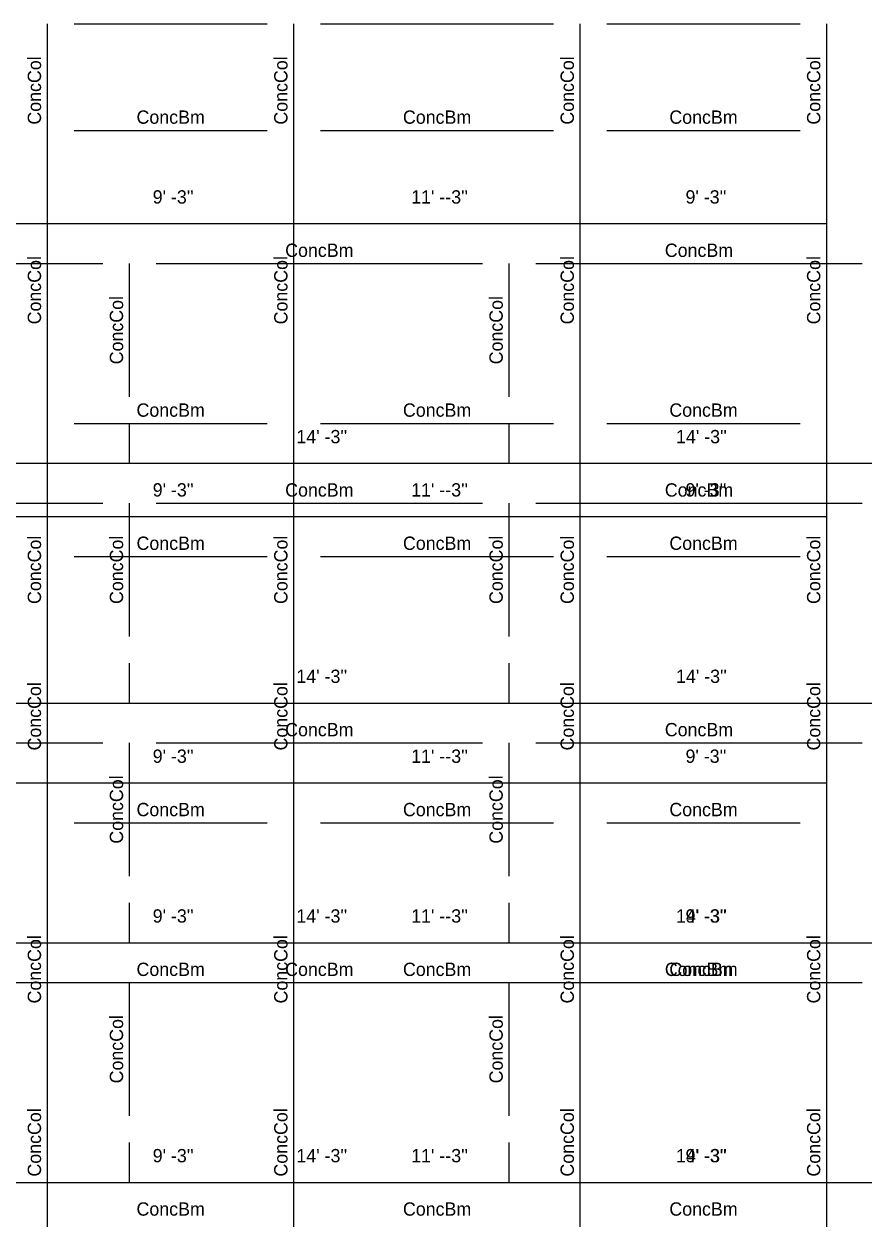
# Model space of a CAD drawing. Extents: x -38 to 2998, y -195 to 11529.
# Drawn here: x 1723 to 2102, y 1621 to 2160 of the extents above; entities that cross this region are included whole.
import ezdxf
from ezdxf.enums import TextEntityAlignment as Align

# ---------------------------------------------------------------- set-up
doc = ezdxf.new("R2010")
doc.units = 0
doc.header["$MEASUREMENT"] = 0
doc.layers.get('0').update_dxf_attribs({"linetype": 'CONTINUOUS'})
for name, color, linetype in [('CENTERLINES', 7, 'CONTINUOUS'), ('DIMENSIONS', 4, 'CONTINUOUS'), ('TEXT', 5, 'CONTINUOUS')]:
    doc.layers.add(name, color=color, linetype=linetype)
doc.dimstyles.get("Standard").update_dxf_attribs({"dimtxt": 0.18, "dimasz": 0.18, "dimexe": 0.18, "dimexo": 0.0625, "dimgap": 0.09, "dimtad": 0, "dimtih": 1, "dimtoh": 1, "dimdec": 4, "dimzin": 0, "dimtxsty": 'STANDARD', "dimcen": 0.09, "dimazin": 3, "dimtfac": 1, "dimtdec": 4, "dimtofl": 0, "dimtmove": 0, "dimatfit": 3, "dimtolj": 1, "dimtzin": 0})

# ---------------------------------------------------------------- blocks, each defined once
blk = doc.blocks.new('*D7705')
at = {"color": 1, "linetype": 'BYBLOCK'}
for points in [[(1516.77, 1750.77), (1515.71, 1749.71), (1508.29, 1742.29), (1507.23, 1741.23)], [(1738.77, 1750.77), (1737.71, 1749.71), (1730.29, 1742.29), (1729.23, 1741.23)]]:
    blk.add_solid(points, dxfattribs=at)
at = {"layer": 'DIMENSIONS', "color": 9, "linetype": 'BYBLOCK'}
for p, q in [((1512, 1746), (1512, 1764)), ((1734, 1746), (1734, 1764))]:
    blk.add_line(p, q, dxfattribs=at)
at = {"layer": 'DIMENSIONS', "color": 0, "linetype": 'BYBLOCK'}
blk.add_line((1512, 1746), (1734, 1746), dxfattribs=at)
at = {"layer": 'DIMENSIONS', "color": 0, "linetype": 'BYBLOCK', "insert": (1623, 1758), "char_height": 6, "attachment_point": 5}
blk.add_mtext("\\A1; 18' -6''", dxfattribs=at)
blk = doc.blocks.new('*D7706')
at = {"color": 1, "linetype": 'BYBLOCK'}
for points in [[(1738.77, 1750.77), (1737.71, 1749.71), (1730.29, 1742.29), (1729.23, 1741.23)], [(1849.77, 1750.77), (1848.71, 1749.71), (1841.29, 1742.29), (1840.23, 1741.23)]]:
    blk.add_solid(points, dxfattribs=at)
at = {"layer": 'DIMENSIONS', "color": 9, "linetype": 'BYBLOCK'}
for p, q in [((1734, 1746), (1734, 1764)), ((1845, 1746), (1845, 1764))]:
    blk.add_line(p, q, dxfattribs=at)
at = {"layer": 'DIMENSIONS', "color": 0, "linetype": 'BYBLOCK'}
blk.add_line((1734, 1746), (1845, 1746), dxfattribs=at)
at = {"layer": 'DIMENSIONS', "color": 0, "linetype": 'BYBLOCK', "insert": (1789.5, 1758), "char_height": 6, "attachment_point": 5}
blk.add_mtext("\\A1; 9' -3''", dxfattribs=at)
blk = doc.blocks.new('*D7707')
at = {"color": 1, "linetype": 'BYBLOCK'}
for points in [[(1849.77, 1750.77), (1848.71, 1749.71), (1841.29, 1742.29), (1840.23, 1741.23)], [(1978.77, 1750.77), (1977.71, 1749.71), (1970.29, 1742.29), (1969.23, 1741.23)]]:
    blk.add_solid(points, dxfattribs=at)
at = {"layer": 'DIMENSIONS', "color": 9, "linetype": 'BYBLOCK'}
for p, q in [((1845, 1746), (1845, 1764)), ((1974, 1746), (1974, 1764))]:
    blk.add_line(p, q, dxfattribs=at)
at = {"layer": 'DIMENSIONS', "color": 0, "linetype": 'BYBLOCK'}
blk.add_line((1845, 1746), (1974, 1746), dxfattribs=at)
at = {"layer": 'DIMENSIONS', "color": 0, "linetype": 'BYBLOCK', "insert": (1909.5, 1758), "char_height": 6, "attachment_point": 5}
blk.add_mtext("\\A1; 11' --3''", dxfattribs=at)
blk = doc.blocks.new('*D7708')
at = {"color": 1, "linetype": 'BYBLOCK'}
for points in [[(1978.77, 1750.77), (1977.71, 1749.71), (1970.29, 1742.29), (1969.23, 1741.23)], [(2089.77, 1750.77), (2088.71, 1749.71), (2081.29, 1742.29), (2080.23, 1741.23)]]:
    blk.add_solid(points, dxfattribs=at)
at = {"layer": 'DIMENSIONS', "color": 9, "linetype": 'BYBLOCK'}
for p, q in [((1974, 1746), (1974, 1764)), ((2085, 1746), (2085, 1764))]:
    blk.add_line(p, q, dxfattribs=at)
at = {"layer": 'DIMENSIONS', "color": 0, "linetype": 'BYBLOCK'}
blk.add_line((1974, 1746), (2085, 1746), dxfattribs=at)
at = {"layer": 'DIMENSIONS', "color": 0, "linetype": 'BYBLOCK', "insert": (2029.5, 1758), "char_height": 6, "attachment_point": 5}
blk.add_mtext("\\A1; 9' -3''", dxfattribs=at)
blk = doc.blocks.new('*D7721')
at = {"color": 1, "linetype": 'BYBLOCK'}
for points in [[(1516.77, 1942.77), (1515.71, 1941.71), (1508.29, 1934.29), (1507.23, 1933.23)], [(1738.77, 1942.77), (1737.71, 1941.71), (1730.29, 1934.29), (1729.23, 1933.23)]]:
    blk.add_solid(points, dxfattribs=at)
at = {"layer": 'DIMENSIONS', "color": 9, "linetype": 'BYBLOCK'}
for p, q in [((1512, 1938), (1512, 1956)), ((1734, 1938), (1734, 1956))]:
    blk.add_line(p, q, dxfattribs=at)
at = {"layer": 'DIMENSIONS', "color": 0, "linetype": 'BYBLOCK'}
blk.add_line((1512, 1938), (1734, 1938), dxfattribs=at)
at = {"layer": 'DIMENSIONS', "color": 0, "linetype": 'BYBLOCK', "insert": (1623, 1950), "char_height": 6, "attachment_point": 5}
blk.add_mtext("\\A1; 18' -6''", dxfattribs=at)
blk = doc.blocks.new('*D7722')
at = {"color": 1, "linetype": 'BYBLOCK'}
for points in [[(1738.77, 1942.77), (1737.71, 1941.71), (1730.29, 1934.29), (1729.23, 1933.23)], [(1849.77, 1942.77), (1848.71, 1941.71), (1841.29, 1934.29), (1840.23, 1933.23)]]:
    blk.add_solid(points, dxfattribs=at)
at = {"layer": 'DIMENSIONS', "color": 9, "linetype": 'BYBLOCK'}
for p, q in [((1734, 1938), (1734, 1956)), ((1845, 1938), (1845, 1956))]:
    blk.add_line(p, q, dxfattribs=at)
at = {"layer": 'DIMENSIONS', "color": 0, "linetype": 'BYBLOCK'}
blk.add_line((1734, 1938), (1845, 1938), dxfattribs=at)
at = {"layer": 'DIMENSIONS', "color": 0, "linetype": 'BYBLOCK', "insert": (1789.5, 1950), "char_height": 6, "attachment_point": 5}
blk.add_mtext("\\A1; 9' -3''", dxfattribs=at)
blk = doc.blocks.new('*D7723')
at = {"color": 1, "linetype": 'BYBLOCK'}
for points in [[(1849.77, 1942.77), (1848.71, 1941.71), (1841.29, 1934.29), (1840.23, 1933.23)], [(1978.77, 1942.77), (1977.71, 1941.71), (1970.29, 1934.29), (1969.23, 1933.23)]]:
    blk.add_solid(points, dxfattribs=at)
at = {"layer": 'DIMENSIONS', "color": 9, "linetype": 'BYBLOCK'}
for p, q in [((1845, 1938), (1845, 1956)), ((1974, 1938), (1974, 1956))]:
    blk.add_line(p, q, dxfattribs=at)
at = {"layer": 'DIMENSIONS', "color": 0, "linetype": 'BYBLOCK'}
blk.add_line((1845, 1938), (1974, 1938), dxfattribs=at)
at = {"layer": 'DIMENSIONS', "color": 0, "linetype": 'BYBLOCK', "insert": (1909.5, 1950), "char_height": 6, "attachment_point": 5}
blk.add_mtext("\\A1; 11' --3''", dxfattribs=at)
blk = doc.blocks.new('*D7724')
at = {"color": 1, "linetype": 'BYBLOCK'}
for points in [[(1978.77, 1942.77), (1977.71, 1941.71), (1970.29, 1934.29), (1969.23, 1933.23)], [(2089.77, 1942.77), (2088.71, 1941.71), (2081.29, 1934.29), (2080.23, 1933.23)]]:
    blk.add_solid(points, dxfattribs=at)
at = {"layer": 'DIMENSIONS', "color": 9, "linetype": 'BYBLOCK'}
for p, q in [((1974, 1938), (1974, 1956)), ((2085, 1938), (2085, 1956))]:
    blk.add_line(p, q, dxfattribs=at)
at = {"layer": 'DIMENSIONS', "color": 0, "linetype": 'BYBLOCK'}
blk.add_line((1974, 1938), (2085, 1938), dxfattribs=at)
at = {"layer": 'DIMENSIONS', "color": 0, "linetype": 'BYBLOCK', "insert": (2029.5, 1950), "char_height": 6, "attachment_point": 5}
blk.add_mtext("\\A1; 9' -3''", dxfattribs=at)
blk = doc.blocks.new('*D8175')
at = {"color": 1, "linetype": 'BYBLOCK'}
for points in [[(1516.77, 1642.77), (1515.71, 1641.71), (1508.29, 1634.29), (1507.23, 1633.23)], [(1738.77, 1642.77), (1737.71, 1641.71), (1730.29, 1634.29), (1729.23, 1633.23)]]:
    blk.add_solid(points, dxfattribs=at)
at = {"layer": 'DIMENSIONS', "color": 9, "linetype": 'BYBLOCK'}
for p, q in [((1512, 1638), (1512, 1656)), ((1734, 1638), (1734, 1656))]:
    blk.add_line(p, q, dxfattribs=at)
at = {"layer": 'DIMENSIONS', "color": 0, "linetype": 'BYBLOCK'}
blk.add_line((1512, 1638), (1734, 1638), dxfattribs=at)
at = {"layer": 'DIMENSIONS', "color": 0, "linetype": 'BYBLOCK', "insert": (1623, 1650), "char_height": 6, "attachment_point": 5}
blk.add_mtext("\\A1; 18' -6''", dxfattribs=at)
blk = doc.blocks.new('*D8176')
at = {"color": 1, "linetype": 'BYBLOCK'}
for points in [[(1738.77, 1642.77), (1737.71, 1641.71), (1730.29, 1634.29), (1729.23, 1633.23)], [(1849.77, 1642.77), (1848.71, 1641.71), (1841.29, 1634.29), (1840.23, 1633.23)]]:
    blk.add_solid(points, dxfattribs=at)
at = {"layer": 'DIMENSIONS', "color": 9, "linetype": 'BYBLOCK'}
for p, q in [((1734, 1638), (1734, 1656)), ((1845, 1638), (1845, 1656))]:
    blk.add_line(p, q, dxfattribs=at)
at = {"layer": 'DIMENSIONS', "color": 0, "linetype": 'BYBLOCK'}
blk.add_line((1734, 1638), (1845, 1638), dxfattribs=at)
at = {"layer": 'DIMENSIONS', "color": 0, "linetype": 'BYBLOCK', "insert": (1789.5, 1650), "char_height": 6, "attachment_point": 5}
blk.add_mtext("\\A1; 9' -3''", dxfattribs=at)
blk = doc.blocks.new('*D8177')
at = {"color": 1, "linetype": 'BYBLOCK'}
for points in [[(1849.77, 1642.77), (1848.71, 1641.71), (1841.29, 1634.29), (1840.23, 1633.23)], [(1978.77, 1642.77), (1977.71, 1641.71), (1970.29, 1634.29), (1969.23, 1633.23)]]:
    blk.add_solid(points, dxfattribs=at)
at = {"layer": 'DIMENSIONS', "color": 9, "linetype": 'BYBLOCK'}
for p, q in [((1845, 1638), (1845, 1656)), ((1974, 1638), (1974, 1656))]:
    blk.add_line(p, q, dxfattribs=at)
at = {"layer": 'DIMENSIONS', "color": 0, "linetype": 'BYBLOCK'}
blk.add_line((1845, 1638), (1974, 1638), dxfattribs=at)
at = {"layer": 'DIMENSIONS', "color": 0, "linetype": 'BYBLOCK', "insert": (1909.5, 1650), "char_height": 6, "attachment_point": 5}
blk.add_mtext("\\A1; 11' --3''", dxfattribs=at)
blk = doc.blocks.new('*D8178')
at = {"color": 1, "linetype": 'BYBLOCK'}
for points in [[(1978.77, 1642.77), (1977.71, 1641.71), (1970.29, 1634.29), (1969.23, 1633.23)], [(2089.77, 1642.77), (2088.71, 1641.71), (2081.29, 1634.29), (2080.23, 1633.23)]]:
    blk.add_solid(points, dxfattribs=at)
at = {"layer": 'DIMENSIONS', "color": 9, "linetype": 'BYBLOCK'}
for p, q in [((1974, 1638), (1974, 1656)), ((2085, 1638), (2085, 1656))]:
    blk.add_line(p, q, dxfattribs=at)
at = {"layer": 'DIMENSIONS', "color": 0, "linetype": 'BYBLOCK'}
blk.add_line((1974, 1638), (2085, 1638), dxfattribs=at)
at = {"layer": 'DIMENSIONS', "color": 0, "linetype": 'BYBLOCK', "insert": (2029.5, 1650), "char_height": 6, "attachment_point": 5}
blk.add_mtext("\\A1; 9' -3''", dxfattribs=at)
blk = doc.blocks.new('*D8191')
at = {"color": 1, "linetype": 'BYBLOCK'}
for points in [[(1516.77, 1822.77), (1515.71, 1821.71), (1508.29, 1814.29), (1507.23, 1813.23)], [(1738.77, 1822.77), (1737.71, 1821.71), (1730.29, 1814.29), (1729.23, 1813.23)]]:
    blk.add_solid(points, dxfattribs=at)
at = {"layer": 'DIMENSIONS', "color": 9, "linetype": 'BYBLOCK'}
for p, q in [((1512, 1818), (1512, 1836)), ((1734, 1818), (1734, 1836))]:
    blk.add_line(p, q, dxfattribs=at)
at = {"layer": 'DIMENSIONS', "color": 0, "linetype": 'BYBLOCK'}
blk.add_line((1512, 1818), (1734, 1818), dxfattribs=at)
at = {"layer": 'DIMENSIONS', "color": 0, "linetype": 'BYBLOCK', "insert": (1623, 1830), "char_height": 6, "attachment_point": 5}
blk.add_mtext("\\A1; 18' -6''", dxfattribs=at)
blk = doc.blocks.new('*D8192')
at = {"color": 1, "linetype": 'BYBLOCK'}
for points in [[(1738.77, 1822.77), (1737.71, 1821.71), (1730.29, 1814.29), (1729.23, 1813.23)], [(1849.77, 1822.77), (1848.71, 1821.71), (1841.29, 1814.29), (1840.23, 1813.23)]]:
    blk.add_solid(points, dxfattribs=at)
at = {"layer": 'DIMENSIONS', "color": 9, "linetype": 'BYBLOCK'}
for p, q in [((1734, 1818), (1734, 1836)), ((1845, 1818), (1845, 1836))]:
    blk.add_line(p, q, dxfattribs=at)
at = {"layer": 'DIMENSIONS', "color": 0, "linetype": 'BYBLOCK'}
blk.add_line((1734, 1818), (1845, 1818), dxfattribs=at)
at = {"layer": 'DIMENSIONS', "color": 0, "linetype": 'BYBLOCK', "insert": (1789.5, 1830), "char_height": 6, "attachment_point": 5}
blk.add_mtext("\\A1; 9' -3''", dxfattribs=at)
blk = doc.blocks.new('*D8193')
at = {"color": 1, "linetype": 'BYBLOCK'}
for points in [[(1849.77, 1822.77), (1848.71, 1821.71), (1841.29, 1814.29), (1840.23, 1813.23)], [(1978.77, 1822.77), (1977.71, 1821.71), (1970.29, 1814.29), (1969.23, 1813.23)]]:
    blk.add_solid(points, dxfattribs=at)
at = {"layer": 'DIMENSIONS', "color": 9, "linetype": 'BYBLOCK'}
for p, q in [((1845, 1818), (1845, 1836)), ((1974, 1818), (1974, 1836))]:
    blk.add_line(p, q, dxfattribs=at)
at = {"layer": 'DIMENSIONS', "color": 0, "linetype": 'BYBLOCK'}
blk.add_line((1845, 1818), (1974, 1818), dxfattribs=at)
at = {"layer": 'DIMENSIONS', "color": 0, "linetype": 'BYBLOCK', "insert": (1909.5, 1830), "char_height": 6, "attachment_point": 5}
blk.add_mtext("\\A1; 11' --3''", dxfattribs=at)
blk = doc.blocks.new('*D8194')
at = {"color": 1, "linetype": 'BYBLOCK'}
for points in [[(1978.77, 1822.77), (1977.71, 1821.71), (1970.29, 1814.29), (1969.23, 1813.23)], [(2089.77, 1822.77), (2088.71, 1821.71), (2081.29, 1814.29), (2080.23, 1813.23)]]:
    blk.add_solid(points, dxfattribs=at)
at = {"layer": 'DIMENSIONS', "color": 9, "linetype": 'BYBLOCK'}
for p, q in [((1974, 1818), (1974, 1836)), ((2085, 1818), (2085, 1836))]:
    blk.add_line(p, q, dxfattribs=at)
at = {"layer": 'DIMENSIONS', "color": 0, "linetype": 'BYBLOCK'}
blk.add_line((1974, 1818), (2085, 1818), dxfattribs=at)
at = {"layer": 'DIMENSIONS', "color": 0, "linetype": 'BYBLOCK', "insert": (2029.5, 1830), "char_height": 6, "attachment_point": 5}
blk.add_mtext("\\A1; 9' -3''", dxfattribs=at)
blk = doc.blocks.new('*D8645')
at = {"color": 1, "linetype": 'BYBLOCK'}
for points in [[(1516.77, 1642.77), (1515.71, 1641.71), (1508.29, 1634.29), (1507.23, 1633.23)], [(1738.77, 1642.77), (1737.71, 1641.71), (1730.29, 1634.29), (1729.23, 1633.23)]]:
    blk.add_solid(points, dxfattribs=at)
at = {"layer": 'DIMENSIONS', "color": 9, "linetype": 'BYBLOCK'}
for p, q in [((1512, 1638), (1512, 1656)), ((1734, 1638), (1734, 1656))]:
    blk.add_line(p, q, dxfattribs=at)
at = {"layer": 'DIMENSIONS', "color": 0, "linetype": 'BYBLOCK'}
blk.add_line((1512, 1638), (1734, 1638), dxfattribs=at)
at = {"layer": 'DIMENSIONS', "color": 0, "linetype": 'BYBLOCK', "insert": (1623, 1650), "char_height": 6, "attachment_point": 5}
blk.add_mtext("\\A1; 18' -6''", dxfattribs=at)
blk = doc.blocks.new('*D8646')
at = {"color": 1, "linetype": 'BYBLOCK'}
for points in [[(1738.77, 1642.77), (1737.71, 1641.71), (1730.29, 1634.29), (1729.23, 1633.23)], [(1849.77, 1642.77), (1848.71, 1641.71), (1841.29, 1634.29), (1840.23, 1633.23)]]:
    blk.add_solid(points, dxfattribs=at)
at = {"layer": 'DIMENSIONS', "color": 9, "linetype": 'BYBLOCK'}
for p, q in [((1734, 1638), (1734, 1656)), ((1845, 1638), (1845, 1656))]:
    blk.add_line(p, q, dxfattribs=at)
at = {"layer": 'DIMENSIONS', "color": 0, "linetype": 'BYBLOCK'}
blk.add_line((1734, 1638), (1845, 1638), dxfattribs=at)
at = {"layer": 'DIMENSIONS', "color": 0, "linetype": 'BYBLOCK', "insert": (1789.5, 1650), "char_height": 6, "attachment_point": 5}
blk.add_mtext("\\A1; 9' -3''", dxfattribs=at)
blk = doc.blocks.new('*D8647')
at = {"color": 1, "linetype": 'BYBLOCK'}
for points in [[(1849.77, 1642.77), (1848.71, 1641.71), (1841.29, 1634.29), (1840.23, 1633.23)], [(1978.77, 1642.77), (1977.71, 1641.71), (1970.29, 1634.29), (1969.23, 1633.23)]]:
    blk.add_solid(points, dxfattribs=at)
at = {"layer": 'DIMENSIONS', "color": 9, "linetype": 'BYBLOCK'}
for p, q in [((1845, 1638), (1845, 1656)), ((1974, 1638), (1974, 1656))]:
    blk.add_line(p, q, dxfattribs=at)
at = {"layer": 'DIMENSIONS', "color": 0, "linetype": 'BYBLOCK'}
blk.add_line((1845, 1638), (1974, 1638), dxfattribs=at)
at = {"layer": 'DIMENSIONS', "color": 0, "linetype": 'BYBLOCK', "insert": (1909.5, 1650), "char_height": 6, "attachment_point": 5}
blk.add_mtext("\\A1; 11' --3''", dxfattribs=at)
blk = doc.blocks.new('*D8648')
at = {"color": 1, "linetype": 'BYBLOCK'}
for points in [[(1978.77, 1642.77), (1977.71, 1641.71), (1970.29, 1634.29), (1969.23, 1633.23)], [(2089.77, 1642.77), (2088.71, 1641.71), (2081.29, 1634.29), (2080.23, 1633.23)]]:
    blk.add_solid(points, dxfattribs=at)
at = {"layer": 'DIMENSIONS', "color": 9, "linetype": 'BYBLOCK'}
for p, q in [((1974, 1638), (1974, 1656)), ((2085, 1638), (2085, 1656))]:
    blk.add_line(p, q, dxfattribs=at)
at = {"layer": 'DIMENSIONS', "color": 0, "linetype": 'BYBLOCK'}
blk.add_line((1974, 1638), (2085, 1638), dxfattribs=at)
at = {"layer": 'DIMENSIONS', "color": 0, "linetype": 'BYBLOCK', "insert": (2029.5, 1650), "char_height": 6, "attachment_point": 5}
blk.add_mtext("\\A1; 9' -3''", dxfattribs=at)
blk = doc.blocks.new('*D8661')
at = {"color": 1, "linetype": 'BYBLOCK'}
for points in [[(1516.77, 1822.77), (1515.71, 1821.71), (1508.29, 1814.29), (1507.23, 1813.23)], [(1738.77, 1822.77), (1737.71, 1821.71), (1730.29, 1814.29), (1729.23, 1813.23)]]:
    blk.add_solid(points, dxfattribs=at)
at = {"layer": 'DIMENSIONS', "color": 9, "linetype": 'BYBLOCK'}
for p, q in [((1512, 1818), (1512, 1836)), ((1734, 1818), (1734, 1836))]:
    blk.add_line(p, q, dxfattribs=at)
at = {"layer": 'DIMENSIONS', "color": 0, "linetype": 'BYBLOCK'}
blk.add_line((1512, 1818), (1734, 1818), dxfattribs=at)
at = {"layer": 'DIMENSIONS', "color": 0, "linetype": 'BYBLOCK', "insert": (1623, 1830), "char_height": 6, "attachment_point": 5}
blk.add_mtext("\\A1; 18' -6''", dxfattribs=at)
blk = doc.blocks.new('*D8662')
at = {"color": 1, "linetype": 'BYBLOCK'}
for points in [[(1738.77, 1822.77), (1737.71, 1821.71), (1730.29, 1814.29), (1729.23, 1813.23)], [(1849.77, 1822.77), (1848.71, 1821.71), (1841.29, 1814.29), (1840.23, 1813.23)]]:
    blk.add_solid(points, dxfattribs=at)
at = {"layer": 'DIMENSIONS', "color": 9, "linetype": 'BYBLOCK'}
for p, q in [((1734, 1818), (1734, 1836)), ((1845, 1818), (1845, 1836))]:
    blk.add_line(p, q, dxfattribs=at)
at = {"layer": 'DIMENSIONS', "color": 0, "linetype": 'BYBLOCK'}
blk.add_line((1734, 1818), (1845, 1818), dxfattribs=at)
at = {"layer": 'DIMENSIONS', "color": 0, "linetype": 'BYBLOCK', "insert": (1789.5, 1830), "char_height": 6, "attachment_point": 5}
blk.add_mtext("\\A1; 9' -3''", dxfattribs=at)
blk = doc.blocks.new('*D8663')
at = {"color": 1, "linetype": 'BYBLOCK'}
for points in [[(1849.77, 1822.77), (1848.71, 1821.71), (1841.29, 1814.29), (1840.23, 1813.23)], [(1978.77, 1822.77), (1977.71, 1821.71), (1970.29, 1814.29), (1969.23, 1813.23)]]:
    blk.add_solid(points, dxfattribs=at)
at = {"layer": 'DIMENSIONS', "color": 9, "linetype": 'BYBLOCK'}
for p, q in [((1845, 1818), (1845, 1836)), ((1974, 1818), (1974, 1836))]:
    blk.add_line(p, q, dxfattribs=at)
at = {"layer": 'DIMENSIONS', "color": 0, "linetype": 'BYBLOCK'}
blk.add_line((1845, 1818), (1974, 1818), dxfattribs=at)
at = {"layer": 'DIMENSIONS', "color": 0, "linetype": 'BYBLOCK', "insert": (1909.5, 1830), "char_height": 6, "attachment_point": 5}
blk.add_mtext("\\A1; 11' --3''", dxfattribs=at)
blk = doc.blocks.new('*D8664')
at = {"color": 1, "linetype": 'BYBLOCK'}
for points in [[(1978.77, 1822.77), (1977.71, 1821.71), (1970.29, 1814.29), (1969.23, 1813.23)], [(2089.77, 1822.77), (2088.71, 1821.71), (2081.29, 1814.29), (2080.23, 1813.23)]]:
    blk.add_solid(points, dxfattribs=at)
at = {"layer": 'DIMENSIONS', "color": 9, "linetype": 'BYBLOCK'}
for p, q in [((1974, 1818), (1974, 1836)), ((2085, 1818), (2085, 1836))]:
    blk.add_line(p, q, dxfattribs=at)
at = {"layer": 'DIMENSIONS', "color": 0, "linetype": 'BYBLOCK'}
blk.add_line((1974, 1818), (2085, 1818), dxfattribs=at)
at = {"layer": 'DIMENSIONS', "color": 0, "linetype": 'BYBLOCK', "insert": (2029.5, 1830), "char_height": 6, "attachment_point": 5}
blk.add_mtext("\\A1; 9' -3''", dxfattribs=at)
blk = doc.blocks.new('*D9115')
at = {"color": 1, "linetype": 'BYBLOCK'}
for points in [[(1516.77, 1642.77), (1515.71, 1641.71), (1508.29, 1634.29), (1507.23, 1633.23)], [(1738.77, 1642.77), (1737.71, 1641.71), (1730.29, 1634.29), (1729.23, 1633.23)]]:
    blk.add_solid(points, dxfattribs=at)
at = {"layer": 'DIMENSIONS', "color": 9, "linetype": 'BYBLOCK'}
for p, q in [((1512, 1638), (1512, 1656)), ((1734, 1638), (1734, 1656))]:
    blk.add_line(p, q, dxfattribs=at)
at = {"layer": 'DIMENSIONS', "color": 0, "linetype": 'BYBLOCK'}
blk.add_line((1512, 1638), (1734, 1638), dxfattribs=at)
at = {"layer": 'DIMENSIONS', "color": 0, "linetype": 'BYBLOCK', "insert": (1623, 1650), "char_height": 6, "attachment_point": 5}
blk.add_mtext("\\A1; 18' -6''", dxfattribs=at)
blk = doc.blocks.new('*D9116')
at = {"color": 1, "linetype": 'BYBLOCK'}
for points in [[(1738.77, 1642.77), (1737.71, 1641.71), (1730.29, 1634.29), (1729.23, 1633.23)], [(1849.77, 1642.77), (1848.71, 1641.71), (1841.29, 1634.29), (1840.23, 1633.23)]]:
    blk.add_solid(points, dxfattribs=at)
at = {"layer": 'DIMENSIONS', "color": 9, "linetype": 'BYBLOCK'}
for p, q in [((1734, 1638), (1734, 1656)), ((1845, 1638), (1845, 1656))]:
    blk.add_line(p, q, dxfattribs=at)
at = {"layer": 'DIMENSIONS', "color": 0, "linetype": 'BYBLOCK'}
blk.add_line((1734, 1638), (1845, 1638), dxfattribs=at)
at = {"layer": 'DIMENSIONS', "color": 0, "linetype": 'BYBLOCK', "insert": (1789.5, 1650), "char_height": 6, "attachment_point": 5}
blk.add_mtext("\\A1; 9' -3''", dxfattribs=at)
blk = doc.blocks.new('*D9117')
at = {"color": 1, "linetype": 'BYBLOCK'}
for points in [[(1849.77, 1642.77), (1848.71, 1641.71), (1841.29, 1634.29), (1840.23, 1633.23)], [(1978.77, 1642.77), (1977.71, 1641.71), (1970.29, 1634.29), (1969.23, 1633.23)]]:
    blk.add_solid(points, dxfattribs=at)
at = {"layer": 'DIMENSIONS', "color": 9, "linetype": 'BYBLOCK'}
for p, q in [((1845, 1638), (1845, 1656)), ((1974, 1638), (1974, 1656))]:
    blk.add_line(p, q, dxfattribs=at)
at = {"layer": 'DIMENSIONS', "color": 0, "linetype": 'BYBLOCK'}
blk.add_line((1845, 1638), (1974, 1638), dxfattribs=at)
at = {"layer": 'DIMENSIONS', "color": 0, "linetype": 'BYBLOCK', "insert": (1909.5, 1650), "char_height": 6, "attachment_point": 5}
blk.add_mtext("\\A1; 11' --3''", dxfattribs=at)
blk = doc.blocks.new('*D9118')
at = {"color": 1, "linetype": 'BYBLOCK'}
for points in [[(1978.77, 1642.77), (1977.71, 1641.71), (1970.29, 1634.29), (1969.23, 1633.23)], [(2089.77, 1642.77), (2088.71, 1641.71), (2081.29, 1634.29), (2080.23, 1633.23)]]:
    blk.add_solid(points, dxfattribs=at)
at = {"layer": 'DIMENSIONS', "color": 9, "linetype": 'BYBLOCK'}
for p, q in [((1974, 1638), (1974, 1656)), ((2085, 1638), (2085, 1656))]:
    blk.add_line(p, q, dxfattribs=at)
at = {"layer": 'DIMENSIONS', "color": 0, "linetype": 'BYBLOCK'}
blk.add_line((1974, 1638), (2085, 1638), dxfattribs=at)
at = {"layer": 'DIMENSIONS', "color": 0, "linetype": 'BYBLOCK', "insert": (2029.5, 1650), "char_height": 6, "attachment_point": 5}
blk.add_mtext("\\A1; 9' -3''", dxfattribs=at)
blk = doc.blocks.new('*D9131')
at = {"color": 1, "linetype": 'BYBLOCK'}
for points in [[(1516.77, 1822.77), (1515.71, 1821.71), (1508.29, 1814.29), (1507.23, 1813.23)], [(1738.77, 1822.77), (1737.71, 1821.71), (1730.29, 1814.29), (1729.23, 1813.23)]]:
    blk.add_solid(points, dxfattribs=at)
at = {"layer": 'DIMENSIONS', "color": 9, "linetype": 'BYBLOCK'}
for p, q in [((1512, 1818), (1512, 1836)), ((1734, 1818), (1734, 1836))]:
    blk.add_line(p, q, dxfattribs=at)
at = {"layer": 'DIMENSIONS', "color": 0, "linetype": 'BYBLOCK'}
blk.add_line((1512, 1818), (1734, 1818), dxfattribs=at)
at = {"layer": 'DIMENSIONS', "color": 0, "linetype": 'BYBLOCK', "insert": (1623, 1830), "char_height": 6, "attachment_point": 5}
blk.add_mtext("\\A1; 18' -6''", dxfattribs=at)
blk = doc.blocks.new('*D9132')
at = {"color": 1, "linetype": 'BYBLOCK'}
for points in [[(1738.77, 1822.77), (1737.71, 1821.71), (1730.29, 1814.29), (1729.23, 1813.23)], [(1849.77, 1822.77), (1848.71, 1821.71), (1841.29, 1814.29), (1840.23, 1813.23)]]:
    blk.add_solid(points, dxfattribs=at)
at = {"layer": 'DIMENSIONS', "color": 9, "linetype": 'BYBLOCK'}
for p, q in [((1734, 1818), (1734, 1836)), ((1845, 1818), (1845, 1836))]:
    blk.add_line(p, q, dxfattribs=at)
at = {"layer": 'DIMENSIONS', "color": 0, "linetype": 'BYBLOCK'}
blk.add_line((1734, 1818), (1845, 1818), dxfattribs=at)
at = {"layer": 'DIMENSIONS', "color": 0, "linetype": 'BYBLOCK', "insert": (1789.5, 1830), "char_height": 6, "attachment_point": 5}
blk.add_mtext("\\A1; 9' -3''", dxfattribs=at)
blk = doc.blocks.new('*D9133')
at = {"color": 1, "linetype": 'BYBLOCK'}
for points in [[(1849.77, 1822.77), (1848.71, 1821.71), (1841.29, 1814.29), (1840.23, 1813.23)], [(1978.77, 1822.77), (1977.71, 1821.71), (1970.29, 1814.29), (1969.23, 1813.23)]]:
    blk.add_solid(points, dxfattribs=at)
at = {"layer": 'DIMENSIONS', "color": 9, "linetype": 'BYBLOCK'}
for p, q in [((1845, 1818), (1845, 1836)), ((1974, 1818), (1974, 1836))]:
    blk.add_line(p, q, dxfattribs=at)
at = {"layer": 'DIMENSIONS', "color": 0, "linetype": 'BYBLOCK'}
blk.add_line((1845, 1818), (1974, 1818), dxfattribs=at)
at = {"layer": 'DIMENSIONS', "color": 0, "linetype": 'BYBLOCK', "insert": (1909.5, 1830), "char_height": 6, "attachment_point": 5}
blk.add_mtext("\\A1; 11' --3''", dxfattribs=at)
blk = doc.blocks.new('*D9134')
at = {"color": 1, "linetype": 'BYBLOCK'}
for points in [[(1978.77, 1822.77), (1977.71, 1821.71), (1970.29, 1814.29), (1969.23, 1813.23)], [(2089.77, 1822.77), (2088.71, 1821.71), (2081.29, 1814.29), (2080.23, 1813.23)]]:
    blk.add_solid(points, dxfattribs=at)
at = {"layer": 'DIMENSIONS', "color": 9, "linetype": 'BYBLOCK'}
for p, q in [((1974, 1818), (1974, 1836)), ((2085, 1818), (2085, 1836))]:
    blk.add_line(p, q, dxfattribs=at)
at = {"layer": 'DIMENSIONS', "color": 0, "linetype": 'BYBLOCK'}
blk.add_line((1974, 1818), (2085, 1818), dxfattribs=at)
at = {"layer": 'DIMENSIONS', "color": 0, "linetype": 'BYBLOCK', "insert": (2029.5, 1830), "char_height": 6, "attachment_point": 5}
blk.add_mtext("\\A1; 9' -3''", dxfattribs=at)
blk = doc.blocks.new('*D9633')
at = {"color": 1, "linetype": 'BYBLOCK'}
for points in [[(1604.73, 1642.77), (1603.67, 1641.71), (1596.25, 1634.29), (1595.19, 1633.23)], [(1775.73, 1642.77), (1774.67, 1641.71), (1767.25, 1634.29), (1766.19, 1633.23)]]:
    blk.add_solid(points, dxfattribs=at)
at = {"layer": 'DIMENSIONS', "color": 9, "linetype": 'BYBLOCK'}
for p, q in [((1599.96, 1638), (1599.96, 1656)), ((1770.96, 1638), (1770.96, 1656))]:
    blk.add_line(p, q, dxfattribs=at)
at = {"layer": 'DIMENSIONS', "color": 0, "linetype": 'BYBLOCK'}
blk.add_line((1599.96, 1638), (1770.96, 1638), dxfattribs=at)
at = {"layer": 'DIMENSIONS', "color": 0, "linetype": 'BYBLOCK', "insert": (1685.46, 1650), "char_height": 6, "attachment_point": 5}
blk.add_mtext("\\A1; 14' -3''", dxfattribs=at)
blk = doc.blocks.new('*D9634')
at = {"color": 1, "linetype": 'BYBLOCK'}
for points in [[(1775.73, 1642.77), (1774.67, 1641.71), (1767.25, 1634.29), (1766.19, 1633.23)], [(1946.73, 1642.77), (1945.67, 1641.71), (1938.25, 1634.29), (1937.19, 1633.23)]]:
    blk.add_solid(points, dxfattribs=at)
at = {"layer": 'DIMENSIONS', "color": 9, "linetype": 'BYBLOCK'}
for p, q in [((1770.96, 1638), (1770.96, 1656)), ((1941.96, 1638), (1941.96, 1656))]:
    blk.add_line(p, q, dxfattribs=at)
at = {"layer": 'DIMENSIONS', "color": 0, "linetype": 'BYBLOCK'}
blk.add_line((1770.96, 1638), (1941.96, 1638), dxfattribs=at)
at = {"layer": 'DIMENSIONS', "color": 0, "linetype": 'BYBLOCK', "insert": (1856.46, 1650), "char_height": 6, "attachment_point": 5}
blk.add_mtext("\\A1; 14' -3''", dxfattribs=at)
blk = doc.blocks.new('*D9635')
at = {"color": 1, "linetype": 'BYBLOCK'}
for points in [[(1946.73, 1642.77), (1945.67, 1641.71), (1938.25, 1634.29), (1937.19, 1633.23)], [(2117.73, 1642.77), (2116.67, 1641.71), (2109.25, 1634.29), (2108.19, 1633.23)]]:
    blk.add_solid(points, dxfattribs=at)
at = {"layer": 'DIMENSIONS', "color": 9, "linetype": 'BYBLOCK'}
for p, q in [((1941.96, 1638), (1941.96, 1656)), ((2112.96, 1638), (2112.96, 1656))]:
    blk.add_line(p, q, dxfattribs=at)
at = {"layer": 'DIMENSIONS', "color": 0, "linetype": 'BYBLOCK'}
blk.add_line((1941.96, 1638), (2112.96, 1638), dxfattribs=at)
at = {"layer": 'DIMENSIONS', "color": 0, "linetype": 'BYBLOCK', "insert": (2027.46, 1650), "char_height": 6, "attachment_point": 5}
blk.add_mtext("\\A1; 14' -3''", dxfattribs=at)
blk = doc.blocks.new('*D9654')
at = {"color": 1, "linetype": 'BYBLOCK'}
for points in [[(1604.73, 1750.77), (1603.67, 1749.71), (1596.25, 1742.29), (1595.19, 1741.23)], [(1775.73, 1750.77), (1774.67, 1749.71), (1767.25, 1742.29), (1766.19, 1741.23)]]:
    blk.add_solid(points, dxfattribs=at)
at = {"layer": 'DIMENSIONS', "color": 9, "linetype": 'BYBLOCK'}
for p, q in [((1599.96, 1746), (1599.96, 1764)), ((1770.96, 1746), (1770.96, 1764))]:
    blk.add_line(p, q, dxfattribs=at)
at = {"layer": 'DIMENSIONS', "color": 0, "linetype": 'BYBLOCK'}
blk.add_line((1599.96, 1746), (1770.96, 1746), dxfattribs=at)
at = {"layer": 'DIMENSIONS', "color": 0, "linetype": 'BYBLOCK', "insert": (1685.46, 1758), "char_height": 6, "attachment_point": 5}
blk.add_mtext("\\A1; 14' -3''", dxfattribs=at)
blk = doc.blocks.new('*D9655')
at = {"color": 1, "linetype": 'BYBLOCK'}
for points in [[(1775.73, 1750.77), (1774.67, 1749.71), (1767.25, 1742.29), (1766.19, 1741.23)], [(1946.73, 1750.77), (1945.67, 1749.71), (1938.25, 1742.29), (1937.19, 1741.23)]]:
    blk.add_solid(points, dxfattribs=at)
at = {"layer": 'DIMENSIONS', "color": 9, "linetype": 'BYBLOCK'}
for p, q in [((1770.96, 1746), (1770.96, 1764)), ((1941.96, 1746), (1941.96, 1764))]:
    blk.add_line(p, q, dxfattribs=at)
at = {"layer": 'DIMENSIONS', "color": 0, "linetype": 'BYBLOCK'}
blk.add_line((1770.96, 1746), (1941.96, 1746), dxfattribs=at)
at = {"layer": 'DIMENSIONS', "color": 0, "linetype": 'BYBLOCK', "insert": (1856.46, 1758), "char_height": 6, "attachment_point": 5}
blk.add_mtext("\\A1; 14' -3''", dxfattribs=at)
blk = doc.blocks.new('*D9656')
at = {"color": 1, "linetype": 'BYBLOCK'}
for points in [[(1946.73, 1750.77), (1945.67, 1749.71), (1938.25, 1742.29), (1937.19, 1741.23)], [(2117.73, 1750.77), (2116.67, 1749.71), (2109.25, 1742.29), (2108.19, 1741.23)]]:
    blk.add_solid(points, dxfattribs=at)
at = {"layer": 'DIMENSIONS', "color": 9, "linetype": 'BYBLOCK'}
for p, q in [((1941.96, 1746), (1941.96, 1764)), ((2112.96, 1746), (2112.96, 1764))]:
    blk.add_line(p, q, dxfattribs=at)
at = {"layer": 'DIMENSIONS', "color": 0, "linetype": 'BYBLOCK'}
blk.add_line((1941.96, 1746), (2112.96, 1746), dxfattribs=at)
at = {"layer": 'DIMENSIONS', "color": 0, "linetype": 'BYBLOCK', "insert": (2027.46, 1758), "char_height": 6, "attachment_point": 5}
blk.add_mtext("\\A1; 14' -3''", dxfattribs=at)
blk = doc.blocks.new('*D9675')
at = {"color": 1, "linetype": 'BYBLOCK'}
for points in [[(1604.73, 1858.77), (1603.67, 1857.71), (1596.25, 1850.29), (1595.19, 1849.23)], [(1775.73, 1858.77), (1774.67, 1857.71), (1767.25, 1850.29), (1766.19, 1849.23)]]:
    blk.add_solid(points, dxfattribs=at)
at = {"layer": 'DIMENSIONS', "color": 9, "linetype": 'BYBLOCK'}
for p, q in [((1599.96, 1854), (1599.96, 1872)), ((1770.96, 1854), (1770.96, 1872))]:
    blk.add_line(p, q, dxfattribs=at)
at = {"layer": 'DIMENSIONS', "color": 0, "linetype": 'BYBLOCK'}
blk.add_line((1599.96, 1854), (1770.96, 1854), dxfattribs=at)
at = {"layer": 'DIMENSIONS', "color": 0, "linetype": 'BYBLOCK', "insert": (1685.46, 1866), "char_height": 6, "attachment_point": 5}
blk.add_mtext("\\A1; 14' -3''", dxfattribs=at)
blk = doc.blocks.new('*D9676')
at = {"color": 1, "linetype": 'BYBLOCK'}
for points in [[(1775.73, 1858.77), (1774.67, 1857.71), (1767.25, 1850.29), (1766.19, 1849.23)], [(1946.73, 1858.77), (1945.67, 1857.71), (1938.25, 1850.29), (1937.19, 1849.23)]]:
    blk.add_solid(points, dxfattribs=at)
at = {"layer": 'DIMENSIONS', "color": 9, "linetype": 'BYBLOCK'}
for p, q in [((1770.96, 1854), (1770.96, 1872)), ((1941.96, 1854), (1941.96, 1872))]:
    blk.add_line(p, q, dxfattribs=at)
at = {"layer": 'DIMENSIONS', "color": 0, "linetype": 'BYBLOCK'}
blk.add_line((1770.96, 1854), (1941.96, 1854), dxfattribs=at)
at = {"layer": 'DIMENSIONS', "color": 0, "linetype": 'BYBLOCK', "insert": (1856.46, 1866), "char_height": 6, "attachment_point": 5}
blk.add_mtext("\\A1; 14' -3''", dxfattribs=at)
blk = doc.blocks.new('*D9677')
at = {"color": 1, "linetype": 'BYBLOCK'}
for points in [[(1946.73, 1858.77), (1945.67, 1857.71), (1938.25, 1850.29), (1937.19, 1849.23)], [(2117.73, 1858.77), (2116.67, 1857.71), (2109.25, 1850.29), (2108.19, 1849.23)]]:
    blk.add_solid(points, dxfattribs=at)
at = {"layer": 'DIMENSIONS', "color": 9, "linetype": 'BYBLOCK'}
for p, q in [((1941.96, 1854), (1941.96, 1872)), ((2112.96, 1854), (2112.96, 1872))]:
    blk.add_line(p, q, dxfattribs=at)
at = {"layer": 'DIMENSIONS', "color": 0, "linetype": 'BYBLOCK'}
blk.add_line((1941.96, 1854), (2112.96, 1854), dxfattribs=at)
at = {"layer": 'DIMENSIONS', "color": 0, "linetype": 'BYBLOCK', "insert": (2027.46, 1866), "char_height": 6, "attachment_point": 5}
blk.add_mtext("\\A1; 14' -3''", dxfattribs=at)
blk = doc.blocks.new('*D9696')
at = {"color": 1, "linetype": 'BYBLOCK'}
for points in [[(1604.73, 1966.77), (1603.67, 1965.71), (1596.25, 1958.29), (1595.19, 1957.23)], [(1775.73, 1966.77), (1774.67, 1965.71), (1767.25, 1958.29), (1766.19, 1957.23)]]:
    blk.add_solid(points, dxfattribs=at)
at = {"layer": 'DIMENSIONS', "color": 9, "linetype": 'BYBLOCK'}
for p, q in [((1599.96, 1962), (1599.96, 1980)), ((1770.96, 1962), (1770.96, 1980))]:
    blk.add_line(p, q, dxfattribs=at)
at = {"layer": 'DIMENSIONS', "color": 0, "linetype": 'BYBLOCK'}
blk.add_line((1599.96, 1962), (1770.96, 1962), dxfattribs=at)
at = {"layer": 'DIMENSIONS', "color": 0, "linetype": 'BYBLOCK', "insert": (1685.46, 1974), "char_height": 6, "attachment_point": 5}
blk.add_mtext("\\A1; 14' -3''", dxfattribs=at)
blk = doc.blocks.new('*D9697')
at = {"color": 1, "linetype": 'BYBLOCK'}
for points in [[(1775.73, 1966.77), (1774.67, 1965.71), (1767.25, 1958.29), (1766.19, 1957.23)], [(1946.73, 1966.77), (1945.67, 1965.71), (1938.25, 1958.29), (1937.19, 1957.23)]]:
    blk.add_solid(points, dxfattribs=at)
at = {"layer": 'DIMENSIONS', "color": 9, "linetype": 'BYBLOCK'}
for p, q in [((1770.96, 1962), (1770.96, 1980)), ((1941.96, 1962), (1941.96, 1980))]:
    blk.add_line(p, q, dxfattribs=at)
at = {"layer": 'DIMENSIONS', "color": 0, "linetype": 'BYBLOCK'}
blk.add_line((1770.96, 1962), (1941.96, 1962), dxfattribs=at)
at = {"layer": 'DIMENSIONS', "color": 0, "linetype": 'BYBLOCK', "insert": (1856.46, 1974), "char_height": 6, "attachment_point": 5}
blk.add_mtext("\\A1; 14' -3''", dxfattribs=at)
blk = doc.blocks.new('*D9698')
at = {"color": 1, "linetype": 'BYBLOCK'}
for points in [[(1946.73, 1966.77), (1945.67, 1965.71), (1938.25, 1958.29), (1937.19, 1957.23)], [(2117.73, 1966.77), (2116.67, 1965.71), (2109.25, 1958.29), (2108.19, 1957.23)]]:
    blk.add_solid(points, dxfattribs=at)
at = {"layer": 'DIMENSIONS', "color": 9, "linetype": 'BYBLOCK'}
for p, q in [((1941.96, 1962), (1941.96, 1980)), ((2112.96, 1962), (2112.96, 1980))]:
    blk.add_line(p, q, dxfattribs=at)
at = {"layer": 'DIMENSIONS', "color": 0, "linetype": 'BYBLOCK'}
blk.add_line((1941.96, 1962), (2112.96, 1962), dxfattribs=at)
at = {"layer": 'DIMENSIONS', "color": 0, "linetype": 'BYBLOCK', "insert": (2027.46, 1974), "char_height": 6, "attachment_point": 5}
blk.add_mtext("\\A1; 14' -3''", dxfattribs=at)
blk = doc.blocks.new('*D9717')
at = {"color": 1, "linetype": 'BYBLOCK'}
for points in [[(1516.77, 2074.77), (1515.71, 2073.71), (1508.29, 2066.29), (1507.23, 2065.23)], [(1738.77, 2074.77), (1737.71, 2073.71), (1730.29, 2066.29), (1729.23, 2065.23)]]:
    blk.add_solid(points, dxfattribs=at)
at = {"layer": 'DIMENSIONS', "color": 9, "linetype": 'BYBLOCK'}
for p, q in [((1512, 2070), (1512, 2088)), ((1734, 2070), (1734, 2088))]:
    blk.add_line(p, q, dxfattribs=at)
at = {"layer": 'DIMENSIONS', "color": 0, "linetype": 'BYBLOCK'}
blk.add_line((1512, 2070), (1734, 2070), dxfattribs=at)
at = {"layer": 'DIMENSIONS', "color": 0, "linetype": 'BYBLOCK', "insert": (1623, 2082), "char_height": 6, "attachment_point": 5}
blk.add_mtext("\\A1; 18' -6''", dxfattribs=at)
blk = doc.blocks.new('*D9718')
at = {"color": 1, "linetype": 'BYBLOCK'}
for points in [[(1738.77, 2074.77), (1737.71, 2073.71), (1730.29, 2066.29), (1729.23, 2065.23)], [(1849.77, 2074.77), (1848.71, 2073.71), (1841.29, 2066.29), (1840.23, 2065.23)]]:
    blk.add_solid(points, dxfattribs=at)
at = {"layer": 'DIMENSIONS', "color": 9, "linetype": 'BYBLOCK'}
for p, q in [((1734, 2070), (1734, 2088)), ((1845, 2070), (1845, 2088))]:
    blk.add_line(p, q, dxfattribs=at)
at = {"layer": 'DIMENSIONS', "color": 0, "linetype": 'BYBLOCK'}
blk.add_line((1734, 2070), (1845, 2070), dxfattribs=at)
at = {"layer": 'DIMENSIONS', "color": 0, "linetype": 'BYBLOCK', "insert": (1789.5, 2082), "char_height": 6, "attachment_point": 5}
blk.add_mtext("\\A1; 9' -3''", dxfattribs=at)
blk = doc.blocks.new('*D9719')
at = {"color": 1, "linetype": 'BYBLOCK'}
for points in [[(1849.77, 2074.77), (1848.71, 2073.71), (1841.29, 2066.29), (1840.23, 2065.23)], [(1978.77, 2074.77), (1977.71, 2073.71), (1970.29, 2066.29), (1969.23, 2065.23)]]:
    blk.add_solid(points, dxfattribs=at)
at = {"layer": 'DIMENSIONS', "color": 9, "linetype": 'BYBLOCK'}
for p, q in [((1845, 2070), (1845, 2088)), ((1974, 2070), (1974, 2088))]:
    blk.add_line(p, q, dxfattribs=at)
at = {"layer": 'DIMENSIONS', "color": 0, "linetype": 'BYBLOCK'}
blk.add_line((1845, 2070), (1974, 2070), dxfattribs=at)
at = {"layer": 'DIMENSIONS', "color": 0, "linetype": 'BYBLOCK', "insert": (1909.5, 2082), "char_height": 6, "attachment_point": 5}
blk.add_mtext("\\A1; 11' --3''", dxfattribs=at)
blk = doc.blocks.new('*D9720')
at = {"color": 1, "linetype": 'BYBLOCK'}
for points in [[(1978.77, 2074.77), (1977.71, 2073.71), (1970.29, 2066.29), (1969.23, 2065.23)], [(2089.77, 2074.77), (2088.71, 2073.71), (2081.29, 2066.29), (2080.23, 2065.23)]]:
    blk.add_solid(points, dxfattribs=at)
at = {"layer": 'DIMENSIONS', "color": 9, "linetype": 'BYBLOCK'}
for p, q in [((1974, 2070), (1974, 2088)), ((2085, 2070), (2085, 2088))]:
    blk.add_line(p, q, dxfattribs=at)
at = {"layer": 'DIMENSIONS', "color": 0, "linetype": 'BYBLOCK'}
blk.add_line((1974, 2070), (2085, 2070), dxfattribs=at)
at = {"layer": 'DIMENSIONS', "color": 0, "linetype": 'BYBLOCK', "insert": (2029.5, 2082), "char_height": 6, "attachment_point": 5}
blk.add_mtext("\\A1; 9' -3''", dxfattribs=at)

msp = doc.modelspace()

# ---------------------------------------------------------------- linework, layer by layer
at = {"layer": 'CENTERLINES', "color": 0, "linetype": 'CONTINUOUS'}
for p, q in [((1734, 2100), (1734, 2160)), ((1746, 2160), (1833, 2160)), ((1845, 2100), (1845, 2160)), ((1857, 2160), (1962, 2160)), ((1974, 2100), (1974, 2160)), ((1986, 2160), (2073, 2160)), ((2085, 2100), (2085, 2160)), ((1734, 1968), (1734, 2112)), ((1746, 2112), (1833, 2112)), ((1845, 1968), (1845, 2112)), ((1857, 2112), (1962, 2112)), ((1974, 1968), (1974, 2112)), ((1986, 2112), (2073, 2112)), ((2085, 1968), (2085, 2112)), ((1611.96, 2052), (1758.96, 2052)), ((1770.96, 1992), (1770.96, 2052)), ((1782.96, 2052), (1929.96, 2052)), ((1941.96, 1992), (1941.96, 2052)), ((1953.96, 2052), (2100.96, 2052)), ((1734, 1848), (1734, 1980)), ((1734, 1848), (1734, 1980)), ((1734, 1848), (1734, 1980)), ((1746, 1980), (1833, 1980)), ((1746, 1980), (1833, 1980)), ((1746, 1980), (1833, 1980)), ((1845, 1848), (1845, 1980)), ((1845, 1848), (1845, 1980)), ((1845, 1848), (1845, 1980)), ((1857, 1980), (1962, 1980)), ((1857, 1980), (1962, 1980)), ((1857, 1980), (1962, 1980)), ((1974, 1848), (1974, 1980)), ((1974, 1848), (1974, 1980)), ((1974, 1848), (1974, 1980)), ((1986, 1980), (2073, 1980)), ((1986, 1980), (2073, 1980)), ((1986, 1980), (2073, 1980)), ((2085, 1848), (2085, 1980)), ((2085, 1848), (2085, 1980)), ((2085, 1848), (2085, 1980)), ((1611.96, 1944), (1758.96, 1944)), ((1770.96, 1884), (1770.96, 1944)), ((1782.96, 1944), (1929.96, 1944)), ((1941.96, 1884), (1941.96, 1944)), ((1953.96, 1944), (2100.96, 1944)), ((1734, 1776), (1734, 1920)), ((1746, 1920), (1833, 1920)), ((1845, 1776), (1845, 1920)), ((1857, 1920), (1962, 1920)), ((1974, 1776), (1974, 1920)), ((1986, 1920), (2073, 1920)), ((2085, 1776), (2085, 1920)), ((1611.96, 1836), (1758.96, 1836)), ((1770.96, 1776), (1770.96, 1836)), ((1782.96, 1836), (1929.96, 1836)), ((1941.96, 1776), (1941.96, 1836)), ((1953.96, 1836), (2100.96, 1836)), ((1734, 1668), (1734, 1800)), ((1734, 1668), (1734, 1800)), ((1734, 1668), (1734, 1800)), ((1746, 1800), (1833, 1800)), ((1746, 1800), (1833, 1800)), ((1746, 1800), (1833, 1800)), ((1845, 1668), (1845, 1800)), ((1845, 1668), (1845, 1800)), ((1845, 1668), (1845, 1800)), ((1857, 1800), (1962, 1800)), ((1857, 1800), (1962, 1800)), ((1857, 1800), (1962, 1800)), ((1974, 1668), (1974, 1800)), ((1974, 1668), (1974, 1800)), ((1974, 1668), (1974, 1800)), ((1986, 1800), (2073, 1800)), ((1986, 1800), (2073, 1800)), ((1986, 1800), (2073, 1800)), ((2085, 1668), (2085, 1800)), ((2085, 1668), (2085, 1800)), ((2085, 1668), (2085, 1800)), ((1611.96, 1728), (1758.96, 1728)), ((1734, 1584), (1734, 1728)), ((1746, 1728), (1833, 1728)), ((1770.96, 1668), (1770.96, 1728)), ((1782.96, 1728), (1929.96, 1728)), ((1845, 1584), (1845, 1728)), ((1857, 1728), (1962, 1728)), ((1941.96, 1668), (1941.96, 1728)), ((1953.96, 1728), (2100.96, 1728)), ((1974, 1584), (1974, 1728)), ((1986, 1728), (2073, 1728)), ((2085, 1584), (2085, 1728))]:
    msp.add_line(p, q, dxfattribs=at)

# ---------------------------------------------------------------- texts
at = {"layer": 'TEXT', "color": 0}
for p in [(1728, 2130), (1839, 2130), (1968, 2130), (2079, 2130), (1728, 2040), (1839, 2040), (1968, 2040), (2079, 2040), (1764.96, 2022), (1935.96, 2022), (1728, 1914), (1728, 1914), (1728, 1914), (1764.96, 1914), (1839, 1914), (1839, 1914), (1839, 1914), (1935.96, 1914), (1968, 1914), (1968, 1914), (1968, 1914), (2079, 1914), (2079, 1914), (2079, 1914), (1728, 1848), (1839, 1848), (1968, 1848), (2079, 1848), (1764.96, 1806), (1935.96, 1806), (1728, 1734), (1728, 1734), (1728, 1734), (1839, 1734), (1839, 1734), (1839, 1734), (1968, 1734), (1968, 1734), (1968, 1734), (2079, 1734), (2079, 1734), (2079, 1734), (1764.96, 1698), (1935.96, 1698), (1728, 1656), (1839, 1656), (1968, 1656), (2079, 1656)]:
    msp.add_text('ConcCol', height=6, rotation=90, dxfattribs=at).set_placement(p, align=Align.MIDDLE)
for p in [(1789.5, 2118), (1909.5, 2118), (2029.5, 2118), (1856.46, 2058), (2027.46, 2058), (1789.5, 1986), (1789.5, 1986), (1789.5, 1986), (1909.5, 1986), (1909.5, 1986), (1909.5, 1986), (2029.5, 1986), (2029.5, 1986), (2029.5, 1986), (1856.46, 1950), (2027.46, 1950), (1789.5, 1926), (1909.5, 1926), (2029.5, 1926), (1856.46, 1842), (2027.46, 1842), (1789.5, 1806), (1789.5, 1806), (1789.5, 1806), (1909.5, 1806), (1909.5, 1806), (1909.5, 1806), (2029.5, 1806), (2029.5, 1806), (2029.5, 1806), (1789.5, 1734), (1856.46, 1734), (1909.5, 1734), (2027.46, 1734), (2029.5, 1734), (1789.5, 1626), (1789.5, 1626), (1789.5, 1626), (1909.5, 1626), (1909.5, 1626), (1909.5, 1626), (2029.5, 1626), (2029.5, 1626), (2029.5, 1626)]:
    msp.add_text('ConcBm', height=6, dxfattribs=at).set_placement(p, align=Align.MIDDLE)

# ---------------------------------------------------------------- dimensions: what is measured, and where the dimension line sits
at = {"layer": 'DIMENSIONS'}
for base, p1, p2, picture, middle in [((1734, 2070), (1512, 2058), (1734, 2058), '*D9717', (1623, 2058)), ((1845, 2070), (1734, 2058), (1845, 2058), '*D9718', (1789.5, 2058)), ((1974, 2070), (1845, 2058), (1974, 2058), '*D9719', (1909.5, 2058)), ((2085, 2070), (1974, 2058), (2085, 2058), '*D9720', (2029.5, 2058)), ((1770.96, 1962), (1599.96, 1950), (1770.96, 1950), '*D9696', (1685.46, 1950)), ((1941.96, 1962), (1770.96, 1950), (1941.96, 1950), '*D9697', (1856.46, 1950)), ((2112.96, 1962), (1941.96, 1950), (2112.96, 1950), '*D9698', (2027.46, 1950)), ((1734, 1938), (1512, 1926), (1734, 1926), '*D7721', (1623, 1926)), ((1845, 1938), (1734, 1926), (1845, 1926), '*D7722', (1789.5, 1926)), ((1974, 1938), (1845, 1926), (1974, 1926), '*D7723', (1909.5, 1926)), ((2085, 1938), (1974, 1926), (2085, 1926), '*D7724', (2029.5, 1926)), ((1770.96, 1854), (1599.96, 1842), (1770.96, 1842), '*D9675', (1685.46, 1842)), ((1941.96, 1854), (1770.96, 1842), (1941.96, 1842), '*D9676', (1856.46, 1842)), ((2112.96, 1854), (1941.96, 1842), (2112.96, 1842), '*D9677', (2027.46, 1842)), ((1734, 1818), (1512, 1806), (1734, 1806), '*D8191', (1623, 1806)), ((1734, 1818), (1512, 1806), (1734, 1806), '*D8661', (1623, 1806)), ((1734, 1818), (1512, 1806), (1734, 1806), '*D9131', (1623, 1806)), ((1845, 1818), (1734, 1806), (1845, 1806), '*D8192', (1789.5, 1806)), ((1845, 1818), (1734, 1806), (1845, 1806), '*D8662', (1789.5, 1806)), ((1845, 1818), (1734, 1806), (1845, 1806), '*D9132', (1789.5, 1806)), ((1974, 1818), (1845, 1806), (1974, 1806), '*D8193', (1909.5, 1806)), ((1974, 1818), (1845, 1806), (1974, 1806), '*D8663', (1909.5, 1806)), ((1974, 1818), (1845, 1806), (1974, 1806), '*D9133', (1909.5, 1806)), ((2085, 1818), (1974, 1806), (2085, 1806), '*D8194', (2029.5, 1806)), ((2085, 1818), (1974, 1806), (2085, 1806), '*D8664', (2029.5, 1806)), ((2085, 1818), (1974, 1806), (2085, 1806), '*D9134', (2029.5, 1806)), ((1734, 1746), (1512, 1734), (1734, 1734), '*D7705', (1623, 1734)), ((1770.96, 1746), (1599.96, 1734), (1770.96, 1734), '*D9654', (1685.46, 1734)), ((1845, 1746), (1734, 1734), (1845, 1734), '*D7706', (1789.5, 1734)), ((1941.96, 1746), (1770.96, 1734), (1941.96, 1734), '*D9655', (1856.46, 1734)), ((1974, 1746), (1845, 1734), (1974, 1734), '*D7707', (1909.5, 1734)), ((2112.96, 1746), (1941.96, 1734), (2112.96, 1734), '*D9656', (2027.46, 1734)), ((2085, 1746), (1974, 1734), (2085, 1734), '*D7708', (2029.5, 1734)), ((1734, 1638), (1512, 1626), (1734, 1626), '*D8175', (1623, 1626)), ((1734, 1638), (1512, 1626), (1734, 1626), '*D8645', (1623, 1626)), ((1734, 1638), (1512, 1626), (1734, 1626), '*D9115', (1623, 1626)), ((1770.96, 1638), (1599.96, 1626), (1770.96, 1626), '*D9633', (1685.46, 1626)), ((1845, 1638), (1734, 1626), (1845, 1626), '*D8176', (1789.5, 1626)), ((1845, 1638), (1734, 1626), (1845, 1626), '*D8646', (1789.5, 1626)), ((1845, 1638), (1734, 1626), (1845, 1626), '*D9116', (1789.5, 1626)), ((1941.96, 1638), (1770.96, 1626), (1941.96, 1626), '*D9634', (1856.46, 1626)), ((1974, 1638), (1845, 1626), (1974, 1626), '*D8177', (1909.5, 1626)), ((1974, 1638), (1845, 1626), (1974, 1626), '*D8647', (1909.5, 1626)), ((1974, 1638), (1845, 1626), (1974, 1626), '*D9117', (1909.5, 1626)), ((2112.96, 1638), (1941.96, 1626), (2112.96, 1626), '*D9635', (2027.46, 1626)), ((2085, 1638), (1974, 1626), (2085, 1626), '*D8178', (2029.5, 1626)), ((2085, 1638), (1974, 1626), (2085, 1626), '*D8648', (2029.5, 1626)), ((2085, 1638), (1974, 1626), (2085, 1626), '*D9118', (2029.5, 1626))]:
    dim = msp.add_linear_dim(base=base, p1=p1, p2=p2, dimstyle='STANDARD', dxfattribs=at)
    dim.commit()
    dim.dimension.update_dxf_attribs({"geometry": picture, "text_midpoint": middle})

doc.saveas('drawing.dxf')
